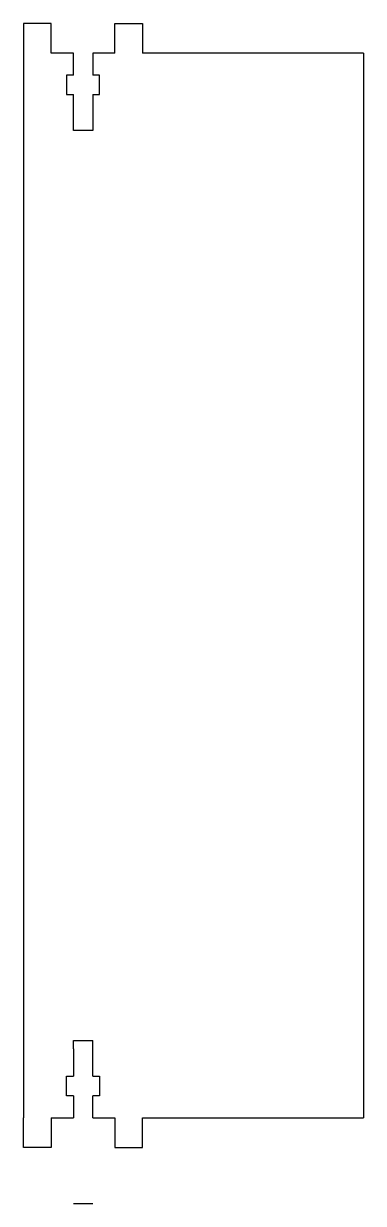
# Model space of a CAD drawing. Header units: millimetres. Extents: x 128 to 190, y -163 to 51.
import ezdxf

# ---------------------------------------------------------------- set-up
doc = ezdxf.new("R2010")
doc.units = ezdxf.units.MM
doc.layers.get('0').update_dxf_attribs({"linetype": 'CONTINUOUS'})

msp = doc.modelspace()

# ---------------------------------------------------------------- linework, layer by layer
for p, q in [((133.11, 50.55), (128.11, 50.55)), ((128.11, 50.55), (128.11, 45.2)), ((133.11, 45.2), (133.11, 50.55)), ((144.61, 45.2), (144.61, 50.55)), ((144.61, 50.55), (149.61, 50.55)), ((149.61, 50.55), (149.61, 45.2)), ((128.11, 45.2), (128.11, -147.45)), ((133.36, 45.2), (133.11, 45.2)), ((137.11, 45.2), (133.36, 45.2)), ((137.11, 41.2), (137.11, 45.2)), ((140.61, 45.2), (140.61, 41.2)), ((140.85, 45.2), (140.61, 45.2)), ((144.35, 45.2), (140.85, 45.2)), ((144.61, 45.2), (144.35, 45.2)), ((189.61, 45.2), (149.61, 45.2)), ((189.61, 45.2), (189.61, -147.45)), ((137.11, 41.2), (135.86, 41.2)), ((135.86, 41.2), (135.86, 37.7)), ((141.86, 41.2), (140.61, 41.2)), ((141.86, 37.7), (141.86, 41.2)), ((135.86, 37.7), (137.11, 37.7)), ((137.11, 31.2), (137.11, 37.7)), ((140.61, 37.7), (141.86, 37.7)), ((140.61, 37.7), (140.61, 31.2)), ((140.61, 31.2), (137.11, 31.2)), ((137.11, -134.95), (137.11, -133.45)), ((137.11, -133.45), (140.61, -133.45)), ((140.61, -134.95), (140.61, -133.45)), ((137.11, -134.95), (137.11, -139.95)), ((140.61, -139.95), (140.61, -134.95)), ((135.86, -143.45), (135.86, -139.95)), ((135.86, -139.95), (137.11, -139.95)), ((140.61, -139.95), (141.86, -139.95)), ((141.86, -139.95), (141.86, -143.45)), ((137.11, -143.45), (135.86, -143.45)), ((137.11, -143.45), (137.11, -147.45)), ((141.86, -143.45), (140.61, -143.45)), ((140.61, -147.45), (140.61, -143.45)), ((128.11, -152.8), (128.11, -147.45)), ((133.11, -147.45), (137.11, -147.45)), ((133.11, -147.45), (133.11, -152.8)), ((140.61, -147.45), (144.61, -147.45)), ((144.61, -147.45), (144.61, -152.8)), ((149.61, -152.8), (149.61, -147.45)), ((149.61, -147.45), (189.61, -147.45)), ((133.11, -152.8), (128.11, -152.8)), ((144.61, -152.8), (149.61, -152.8)), ((137.11, -162.95), (140.61, -162.95))]:
    msp.add_line(p, q)

doc.saveas('drawing.dxf')
